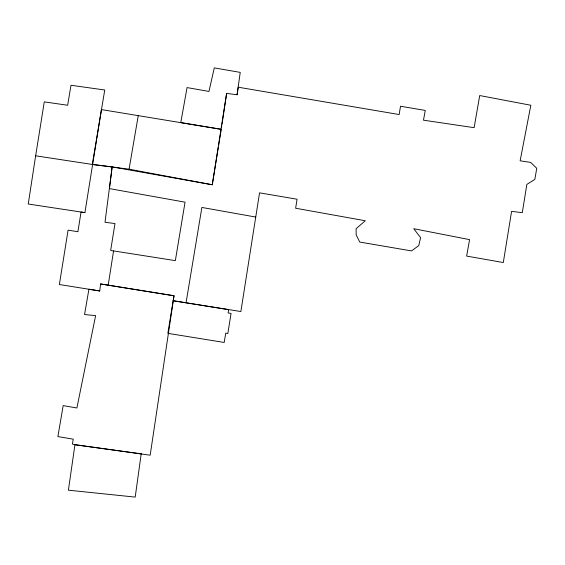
<?xml version="1.0" encoding="UTF-8"?>
<svg xmlns="http://www.w3.org/2000/svg" width="565" height="565" viewBox="0 0 565 565"><rect width="100%" height="100%" fill="white"/><g stroke="black" fill="none" stroke-linecap="round" stroke-linejoin="round"><path stroke-width="0.85" d="M99.737 290.968L100.584 283.948L174.027 295.77L150.177 455.206L74.94 444.712L72.412 444.076L73.252 439.167L57.898 436.583L63.174 405.614L76.897 407.986L95.626 315.609L84.545 314.55L88.924 289.224L99.737 290.968L59.382 284.534L68.083 230.139L77.899 231.721L81.063 212.037L84.912 212.617L101.425 109.582L221.247 129.314L218.584 145.77M84.912 212.617L28.25 204.022L35.637 155.799L92.3 164.45L112.138 166.88L212.278 184.762L226.629 93.38L237.074 94.758L240.238 72.384L214.283 67.899L208.951 91.431L187.057 87.582L180.779 122.612L221.247 129.314M221.501 127.598L221.755 125.889M222.017 124.18L226.629 93.38M237.074 94.758L238.232 87.208L399.151 114.54L400.521 106.255L425.268 110.422L423.475 120.183L474.127 127.676L479.713 95.549L530.839 105.252L520.132 160.806L530.627 162.395L536.75 168.299L534.85 179.38L526.834 184.444L522.293 212.673L511.586 211.352L503.302 262.527L466.634 256.093L469.586 239.631L413.764 228.712L420.572 237.625L418.778 245.591L411.553 250.924L359.743 242.06L356.155 234.779L356.098 228.712L365.28 220.746L295.636 208.238L297.063 199.219L259.547 192.835L240.874 311.541L173.13 300.728L167.854 333.336L224.199 342.461L225.732 333.124L227.843 333.491L231.057 313.441L228.105 312.918L228.634 309.648L173.13 300.728L174.027 295.77L100.584 283.948M108.233 284.951L113.565 250.924L110.662 250.45L114.985 223.542L105.012 222.271L112.138 166.88L109.448 188.611L185.052 202.171L175.348 260.627L113.565 250.924M35.637 155.799L44.289 101.877L67.659 105.252L70.985 85.258L104.751 90.005L92.3 164.45L129.074 169.196L212.278 184.762L218.302 147.507M186.055 302.784L201.882 207.447L255.747 217.052M129.074 169.196L138.256 115.592M141.208 453.836L135.197 497.101L68.4 490.187L74.94 444.712L141.208 453.836"/></g></svg>
